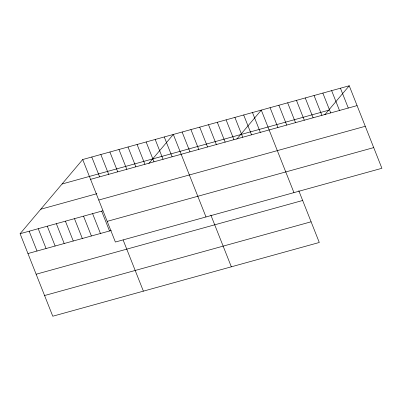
<?xml version="1.0" encoding="UTF-8"?>
<svg xmlns="http://www.w3.org/2000/svg" width="402" height="402" viewBox="0 0 402 402"><rect width="100%" height="100%" fill="white"/><g stroke="black" fill="none" stroke-linecap="round" stroke-linejoin="round"><path stroke-width="0.6" d="M298.797 190.714L319.288 242.476L52.768 316.223L20.1 233.713L82.711 159.524L349.232 85.777L381.9 168.287L115.379 242.034L82.711 159.524M148.866 163.438L173.327 134.449L205.995 216.959M236.818 139.102L261.28 110.113L293.947 192.623M324.771 114.766L349.232 85.777M62.049 184.005L328.57 110.259M90.561 179.357L357.082 105.61M40.763 209.231L96.942 193.684M98.751 200.04L365.272 126.293M20.1 233.713L102.862 210.809M107.188 221.351L373.709 147.604M27.954 253.541L111.319 230.477M36.14 274.224L302.666 200.482M44.577 295.535L311.103 221.793M340.439 88.214L348.288 108.043M331.64 90.646L339.494 110.48M322.846 93.078L330.7 112.912M314.052 95.515L321.901 115.344M305.254 97.947L313.108 117.776M296.46 100.379L304.314 120.213M287.666 102.817L295.515 122.645M278.872 105.249L286.721 125.077M270.074 107.681L277.928 127.514M252.486 112.55L260.335 132.379M243.687 114.982L251.541 134.816M234.894 117.414L242.748 137.248M226.1 119.851L233.949 139.68M217.301 122.283L225.155 142.112M208.507 124.715L216.361 144.549M199.714 127.153L207.563 146.981M190.92 129.585L198.769 149.413M182.121 132.017L189.975 151.85M210.844 215.05L231.336 266.812M164.267 136.956L172.116 156.79M155.202 139.464L163.056 159.298M146.142 141.971L153.991 161.805M137.082 144.479L144.931 164.312M128.017 146.986L135.871 166.82M118.957 149.494L126.806 169.327M109.897 152.001L117.746 171.835M100.832 154.509L108.686 174.342M91.772 157.016L99.621 176.85M123.118 239.959L143.383 291.148M101.656 211.145L109.51 230.974M92.596 213.653L100.445 233.482M83.531 216.16L91.385 235.989M74.47 218.668L82.325 238.497M65.41 221.175L73.259 241.004M56.345 223.683L64.199 243.511M47.285 226.19L55.139 246.019M38.225 228.698L46.074 248.526M29.16 231.205L37.014 251.034"/></g></svg>
